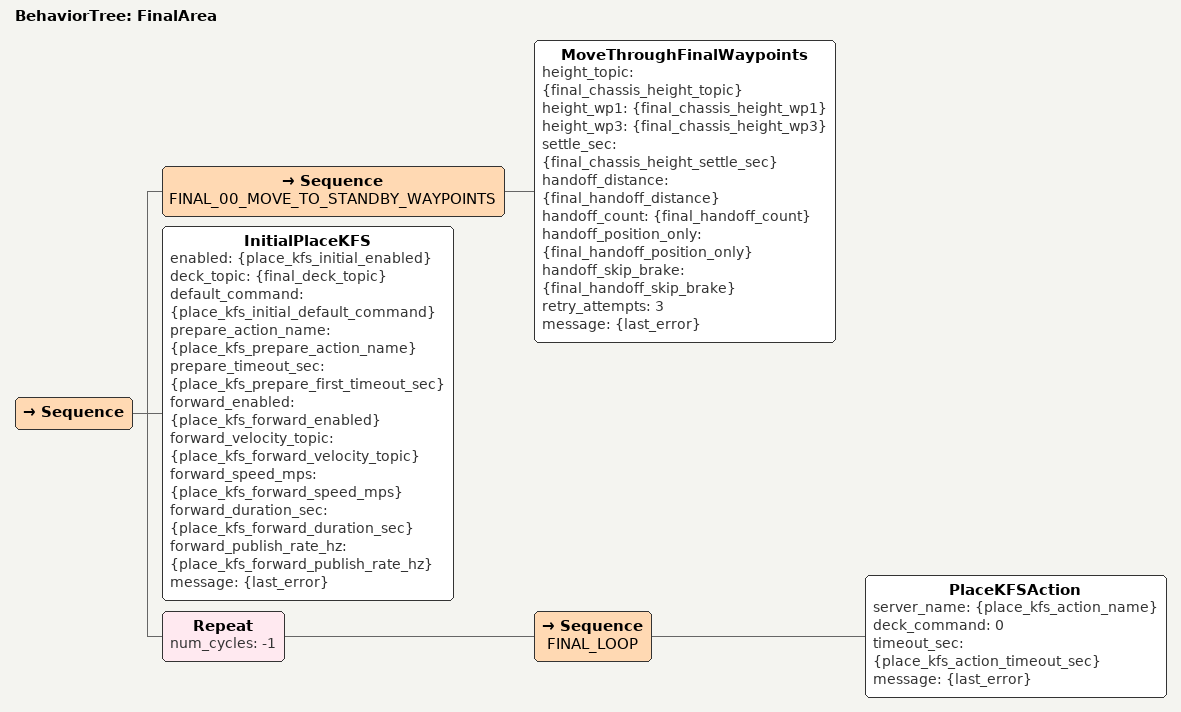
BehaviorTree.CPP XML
<?xml version="1.0"?>
<!--
  final_area.xml — 竞技/终局局部执行树

  只执行 FinalArea deck 控制流程。固定参数来自 param_config 的 final_area.* 字段。
-->
<root BTCPP_format="4" main_tree_to_execute="FinalArea">
  <BehaviorTree ID="FinalArea">
    <Sequence>

      <Sequence name="FINAL_00_MOVE_TO_STANDBY_WAYPOINTS">
        <MoveThroughFinalWaypoints height_topic="{final_chassis_height_topic}"
                                   height_wp1="{final_chassis_height_wp1}"
                                   height_wp3="{final_chassis_height_wp3}"
                                   settle_sec="{final_chassis_height_settle_sec}"
                                   handoff_distance="{final_handoff_distance}"
                                   handoff_count="{final_handoff_count}"
                                   handoff_position_only="{final_handoff_position_only}"
                                   handoff_skip_brake="{final_handoff_skip_brake}"
                                   retry_attempts="3"
                                   message="{last_error}"/>
      </Sequence>

      <InitialPlaceKFS enabled="{place_kfs_initial_enabled}"
                       deck_topic="{final_deck_topic}"
                       default_command="{place_kfs_initial_default_command}"
                       prepare_action_name="{place_kfs_prepare_action_name}"
                       prepare_timeout_sec="{place_kfs_prepare_first_timeout_sec}"
                       forward_enabled="{place_kfs_forward_enabled}"
                       forward_velocity_topic="{place_kfs_forward_velocity_topic}"
                       forward_speed_mps="{place_kfs_forward_speed_mps}"
                       forward_duration_sec="{place_kfs_forward_duration_sec}"
                       forward_publish_rate_hz="{place_kfs_forward_publish_rate_hz}"
                       message="{last_error}"/>

      <Repeat num_cycles="-1">
        <Sequence name="FINAL_LOOP">
          <PlaceKFSAction server_name="{place_kfs_action_name}"
                          deck_command="0"
                          timeout_sec="{place_kfs_action_timeout_sec}"
                          message="{last_error}"/>
        </Sequence>
      </Repeat>

    </Sequence>
  </BehaviorTree>
</root>
